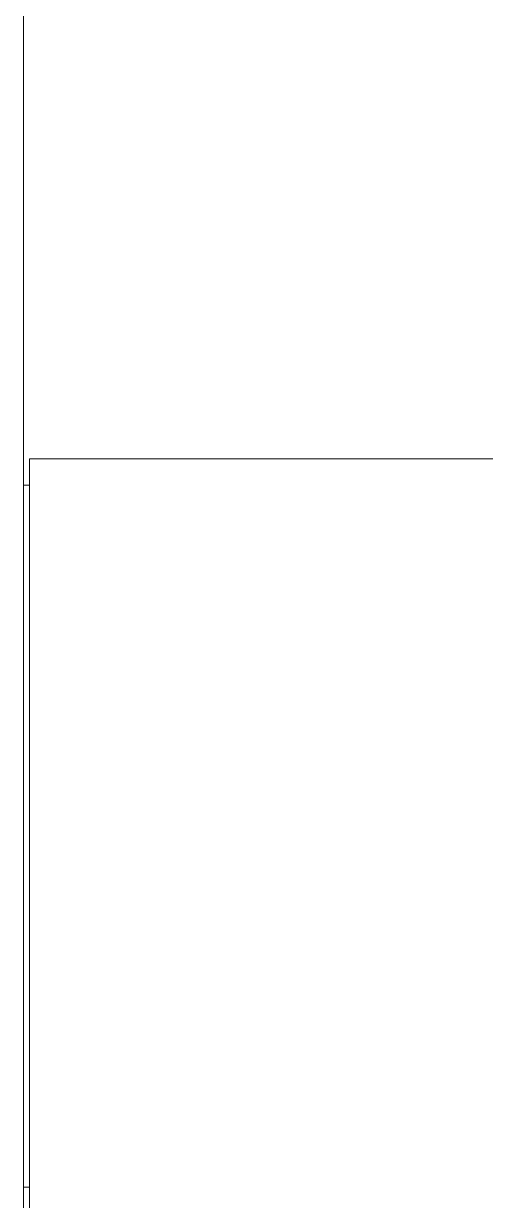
# Model space of a CAD drawing. Header units: millimetres. Extents: x 867 to 1330, y 209 to 507.
# Drawn here: x 1182.9607 to 1182.9854, y 446.543 to 446.606 of the extents above; entities that cross this region are included whole.
import ezdxf

# ---------------------------------------------------------------- set-up
doc = ezdxf.new("R2010")
doc.units = ezdxf.units.MM
doc.header["$LTSCALE"] = 5
doc.layers.add('I-ARQ', color=8, linetype='Continuous', lineweight=0)

msp = doc.modelspace()

# ---------------------------------------------------------------- linework, layer by layer
at = {"layer": 'I-ARQ'}
msp.add_line((1182.960663, 447.247536), (1182.960663, 446.025212), dxfattribs=at)
at = {"layer": 'I-ARQ', "lineweight": 5}
for points in [[(1182.960976, 446.580253), (1182.960976, 446.580253), (1182.960976, 446.582724), (1182.960976, 446.582724)], [(1182.994687, 446.582724), (1182.994687, 446.582724), (1182.960976, 446.582724), (1182.960976, 446.582724)], [(1182.960663, 446.562536), (1182.960663, 446.562536), (1182.960663, 446.581322), (1182.960663, 446.581322)], [(1182.960663, 446.581322), (1182.960663, 446.581322), (1182.960976, 446.581322), (1182.960976, 446.581322)], [(1182.960976, 446.542349), (1182.960976, 446.542349), (1182.960976, 446.580253), (1182.960976, 446.580253)], [(1182.960663, 446.578277), (1182.960663, 446.578277), (1182.960663, 446.570014), (1182.960663, 446.570014)], [(1182.960663, 446.543752), (1182.960663, 446.543752), (1182.960663, 446.562536), (1182.960663, 446.562536)], [(1182.960663, 446.543752), (1182.960663, 446.543752), (1182.960976, 446.543752), (1182.960976, 446.543752)]]:
    msp.add_open_spline(points, degree=3, dxfattribs=at)
msp.add_open_spline([(1182.960663, 446.555061), (1182.960663, 446.555059), (1182.960663, 446.55506), (1182.960663, 446.55506), (1182.960663, 446.55506), (1182.960663, 446.55506), (1182.960663, 446.55506), (1182.960663, 446.55506), (1182.960663, 446.55506), (1182.960663, 446.55506), (1182.960663, 446.55506), (1182.960663, 446.55506), (1182.960663, 446.55506), (1182.960663, 446.55506), (1182.960663, 446.55506), (1182.960663, 446.55506), (1182.960663, 446.55506), (1182.960663, 446.55506), (1182.960663, 446.55506), (1182.960663, 446.55506), (1182.960663, 446.55506), (1182.960663, 446.55506), (1182.960663, 446.55506), (1182.960663, 446.55506), (1182.960663, 446.55506), (1182.960663, 446.55506), (1182.960663, 446.555061), (1182.960663, 446.555061), (1182.960663, 446.555061), (1182.960663, 446.555061), (1182.960663, 446.555061), (1182.960663, 446.555061), (1182.960663, 446.555061), (1182.960663, 446.555061), (1182.960663, 446.555061), (1182.960663, 446.555061)], degree=3, knots=[0, 0, 0, 0, 0.111111, 0.111111, 0.111111, 0.166667, 0.222222, 0.222222, 0.222222, 0.277778, 0.333333, 0.333333, 0.333333, 0.388889, 0.444444, 0.444444, 0.444444, 0.5, 0.555556, 0.555556, 0.555556, 0.611111, 0.666667, 0.666667, 0.666667, 0.722222, 0.777778, 0.777778, 0.777778, 0.833333, 0.888889, 0.888889, 0.888889, 0.944444, 1, 1, 1, 1], dxfattribs=at)

doc.saveas('drawing.dxf')
